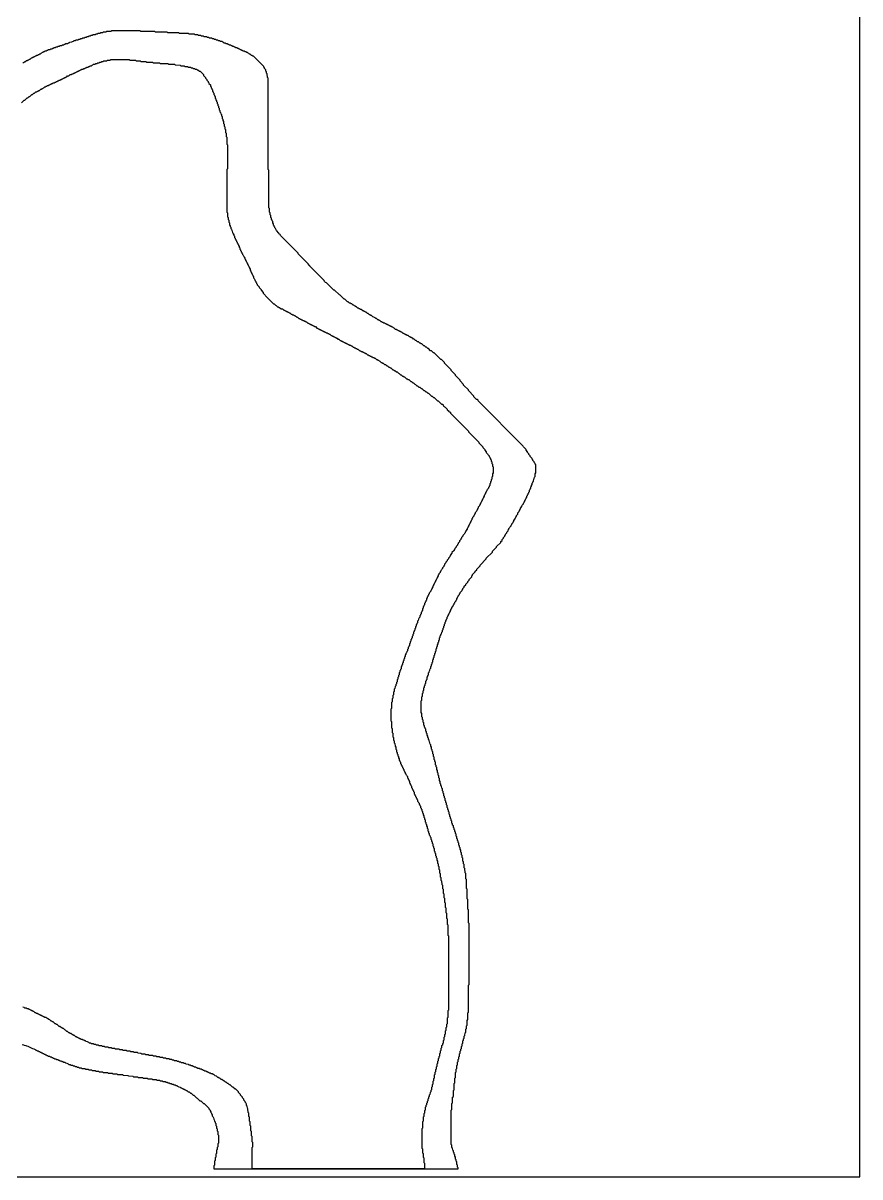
# Model space of a CAD drawing. Header units: millimetres. Extents: x 0 to 6416, y -3898 to 1268.
# Drawn here: x 4507 to 5117, y -2598 to -1758 of the extents above; entities that cross this region are included whole.
import ezdxf

# ---------------------------------------------------------------- set-up
doc = ezdxf.new("R2010")
doc.units = ezdxf.units.MM
for name, color, linetype in [('CUT_OUTER', 1, 'Continuous'), ('ENGRAVE_NEXT', 3, 'Continuous'), ('SHEET_EDGE', 7, 'Continuous')]:
    doc.layers.add(name, color=color, linetype=linetype)

msp = doc.modelspace()

# ---------------------------------------------------------------- linework, layer by layer
at = {"layer": 'CUT_OUTER'}
msp.add_lwpolyline([(4506.6, -2502.05), (4507.6, -2502.16), (4508.1, -2502.53), (4509.1, -2502.65), (4509.6, -2503.03), (4510.6, -2503.14), (4511.1, -2503.53), (4511.6, -2503.61), (4512.1, -2504.02), (4512.6, -2504.09), (4513.1, -2504.51), (4513.6, -2504.57), (4514.1, -2504.99), (4515.1, -2505.08), (4515.6, -2505.5), (4516.1, -2505.56), (4516.6, -2506), (4517.1, -2506.05), (4517.6, -2506.49), (4518.1, -2506.54), (4518.6, -2506.98), (4519.1, -2507.03), (4519.6, -2507.48), (4520.1, -2507.53), (4520.6, -2507.97), (4521.1, -2508.02), (4521.6, -2508.47), (4522.1, -2508.51), (4522.6, -2508.97), (4523.1, -2509.01), (4523.6, -2509.46), (4524.1, -2509.5), (4524.6, -2509.96), (4525.1, -2509.99), (4525.6, -2510.45), (4526.6, -2510.5), (4527, -2510.9), (4527.6, -2510.99), (4528.1, -2511.45), (4528.6, -2511.48), (4529.1, -2511.95), (4529.6, -2511.97), (4530.1, -2512.44), (4531.1, -2512.48), (4531.6, -2512.94), (4532.6, -2512.98), (4533.02, -2513.4), (4533.6, -2513.47), (4534.1, -2513.94), (4535.1, -2513.97), (4535.53, -2514.4), (4536.1, -2514.46), (4536.6, -2514.93), (4537.6, -2514.96), (4538.1, -2515.43), (4539.1, -2515.46), (4539.54, -2515.9), (4540.1, -2515.95), (4540.6, -2516.43), (4541.6, -2516.45), (4542.1, -2516.93), (4543.1, -2516.95), (4543.6, -2517.43), (4544.6, -2517.45), (4545.1, -2517.92), (4546.1, -2517.95), (4546.6, -2518.42), (4547.6, -2518.44), (4548.1, -2518.92), (4549.6, -2518.94), (4550.1, -2519.42), (4552.1, -2519.44), (4552.6, -2519.92), (4554.6, -2519.94), (4555.1, -2520.42), (4557.1, -2520.44), (4557.6, -2520.92), (4559.6, -2520.94), (4560.1, -2521.42), (4562.1, -2521.44), (4562.6, -2521.92), (4565.1, -2521.94), (4565.6, -2522.42), (4568.6, -2522.44), (4569.1, -2522.92), (4572.1, -2522.94), (4572.6, -2523.42), (4575.6, -2523.44), (4576.1, -2523.92), (4579.6, -2523.94), (4580.1, -2524.42), (4583.6, -2524.44), (4584.1, -2524.92), (4587.1, -2524.94), (4587.6, -2525.42), (4590.6, -2525.44), (4591.1, -2525.92), (4594.1, -2525.94), (4594.6, -2526.42), (4597.6, -2526.44), (4598.1, -2526.92), (4601.1, -2526.94), (4601.6, -2527.42), (4604.1, -2527.44), (4604.6, -2527.92), (4606.6, -2527.95), (4607.1, -2528.42), (4608.6, -2528.45), (4609.1, -2528.92), (4610.6, -2528.95), (4611.1, -2529.42), (4612.1, -2529.45), (4612.6, -2529.92), (4613.6, -2529.95), (4614.1, -2530.42), (4615.1, -2530.45), (4615.6, -2530.92), (4616.6, -2530.95), (4617.1, -2531.43), (4618.1, -2531.45), (4618.55, -2531.9), (4619.1, -2531.95), (4619.6, -2532.43), (4620.1, -2532.45), (4620.6, -2532.93), (4621.6, -2532.95), (4622.1, -2533.43), (4622.6, -2533.45), (4623.1, -2533.93), (4623.6, -2533.95), (4624.1, -2534.43), (4624.6, -2534.45), (4625.1, -2534.93), (4625.6, -2534.95), (4626.1, -2535.43), (4626.6, -2535.46), (4627.55, -2536.4), (4628.1, -2536.46), (4629.1, -2537.43), (4629.6, -2537.46), (4631.1, -2538.93), (4631.6, -2538.96), (4633.55, -2540.9), (4634.1, -2540.96), (4636.05, -2542.9), (4636.6, -2542.97), (4638.6, -2544.94), (4639.1, -2544.98), (4642.51, -2548.4), (4642.55, -2548.9), (4643.51, -2549.9), (4643.55, -2550.4), (4644.01, -2550.9), (4644.05, -2551.4), (4644.52, -2551.9), (4644.55, -2552.4), (4645.01, -2552.9), (4645.06, -2553.9), (4645.52, -2554.4), (4645.6, -2554.98), (4646.01, -2555.4), (4646.06, -2556.4), (4646.52, -2556.9), (4646.56, -2557.9), (4647.02, -2558.4), (4647.1, -2558.99), (4647.51, -2559.4), (4647.56, -2560.9), (4648.02, -2561.4), (4648.06, -2562.9), (4648.52, -2563.4), (4648.56, -2564.9), (4649.01, -2565.4), (4649.06, -2567.4), (4649.51, -2567.9), (4649.53, -2573.4), (4649.51, -2573.9), (4649.06, -2574.4), (4649.02, -2576.4), (4648.56, -2576.9), (4648.53, -2578.4), (4648.07, -2578.9), (4648.03, -2581.4), (4647.57, -2581.9), (4647.53, -2583.9), (4647.07, -2584.4), (4647.04, -2586.4), (4646.57, -2586.9), (4646.54, -2589.9), (4646.07, -2590.4), (4646.06, -2592.4), (4824.12, -2592.4), (4824.1, -2591.86), (4823.63, -2591.4), (4823.62, -2589.9), (4823.14, -2589.4), (4823.12, -2587.4), (4822.63, -2586.9), (4822.62, -2585.9), (4822.14, -2585.4), (4822.12, -2583.9), (4821.64, -2583.4), (4821.62, -2582.4), (4821.14, -2581.9), (4821.12, -2580.9), (4820.64, -2580.4), (4820.62, -2579.4), (4820.14, -2578.9), (4820.12, -2577.4), (4819.64, -2576.9), (4819.62, -2575.4), (4819.15, -2574.9), (4819.14, -2549.9), (4819.62, -2549.4), (4819.63, -2544.9), (4820.12, -2544.4), (4820.13, -2540.4), (4820.62, -2539.9), (4820.63, -2535.4), (4821.11, -2534.9), (4821.13, -2530.4), (4821.61, -2529.9), (4821.63, -2526.4), (4822.11, -2525.9), (4822.13, -2522.4), (4822.61, -2521.9), (4822.63, -2519.9), (4823.11, -2519.4), (4823.13, -2517.4), (4823.61, -2516.9), (4823.63, -2514.9), (4824.11, -2514.4), (4824.13, -2512.9), (4824.61, -2512.4), (4824.63, -2510.9), (4825.11, -2510.4), (4825.13, -2508.9), (4825.61, -2508.4), (4825.63, -2506.9), (4826.11, -2506.4), (4826.12, -2505.4), (4826.61, -2504.9), (4826.63, -2503.4), (4827.11, -2502.9), (4827.13, -2501.4), (4827.61, -2500.9), (4827.63, -2499.4), (4828.11, -2498.9), (4828.12, -2497.9), (4828.61, -2497.4), (4828.62, -2495.9), (4829.11, -2495.4), (4829.12, -2493.4), (4829.61, -2492.9), (4829.62, -2490.9), (4830.11, -2490.4), (4830.12, -2488.4), (4830.61, -2487.9), (4830.63, -2484.4), (4831.11, -2483.9), (4831.13, -2478.9), (4831.61, -2478.4), (4831.63, -2458.9), (4832.11, -2458.4), (4832.11, -2413.9), (4831.63, -2413.4), (4831.61, -2403.9), (4831.13, -2403.4), (4831.11, -2396.4), (4830.63, -2395.9), (4830.61, -2388.9), (4830.13, -2388.4), (4830.11, -2381.9), (4829.63, -2381.4), (4829.61, -2377.4), (4829.13, -2376.9), (4829.11, -2373.9), (4828.63, -2373.4), (4828.61, -2370.9), (4828.13, -2370.4), (4828.12, -2368.9), (4827.63, -2368.4), (4827.61, -2366.4), (4827.13, -2365.9), (4827.12, -2364.4), (4826.63, -2363.9), (4826.62, -2362.4), (4826.13, -2361.9), (4826.11, -2360.4), (4825.63, -2359.9), (4825.62, -2358.9), (4825.13, -2358.4), (4825.12, -2357.4), (4824.63, -2356.9), (4824.62, -2355.4), (4824.13, -2354.9), (4824.12, -2353.9), (4823.63, -2353.4), (4823.62, -2352.4), (4823.13, -2351.9), (4823.12, -2350.9), (4822.63, -2350.4), (4822.62, -2348.9), (4822.13, -2348.4), (4822.12, -2347.4), (4821.63, -2346.9), (4821.62, -2345.9), (4821.13, -2345.4), (4821.12, -2344.4), (4820.63, -2343.9), (4820.62, -2342.9), (4820.13, -2342.4), (4820.12, -2341.4), (4819.63, -2340.9), (4819.62, -2339.4), (4819.13, -2338.9), (4819.12, -2337.9), (4818.63, -2337.4), (4818.62, -2336.4), (4818.13, -2335.9), (4818.12, -2334.9), (4817.63, -2334.4), (4817.62, -2332.9), (4817.13, -2332.4), (4817.12, -2331.4), (4816.63, -2330.9), (4816.62, -2329.9), (4816.13, -2329.4), (4816.12, -2327.9), (4815.63, -2327.4), (4815.62, -2326.4), (4815.13, -2325.9), (4815.12, -2324.9), (4814.63, -2324.4), (4814.62, -2322.9), (4814.13, -2322.4), (4814.12, -2321.4), (4813.63, -2320.9), (4813.62, -2319.4), (4813.13, -2318.9), (4813.12, -2317.9), (4812.63, -2317.4), (4812.62, -2315.9), (4812.13, -2315.4), (4812.12, -2313.9), (4811.63, -2313.4), (4811.62, -2312.4), (4811.13, -2311.9), (4811.12, -2310.4), (4810.63, -2309.9), (4810.62, -2308.4), (4810.13, -2307.9), (4810.12, -2306.4), (4809.63, -2305.9), (4809.62, -2304.4), (4809.13, -2303.9), (4809.12, -2302.4), (4808.63, -2301.9), (4808.62, -2300.4), (4808.13, -2299.9), (4808.12, -2298.9), (4807.64, -2298.4), (4807.62, -2296.4), (4807.13, -2295.9), (4807.12, -2294.9), (4806.64, -2294.4), (4806.62, -2292.9), (4806.14, -2292.4), (4806.12, -2290.9), (4805.64, -2290.4), (4805.62, -2288.9), (4805.14, -2288.4), (4805.12, -2287.4), (4804.64, -2286.9), (4804.62, -2285.4), (4804.14, -2284.9), (4804.12, -2283.9), (4803.64, -2283.4), (4803.62, -2282.4), (4803.14, -2281.9), (4803.12, -2280.4), (4802.64, -2279.9), (4802.62, -2278.9), (4802.14, -2278.4), (4802.12, -2277.4), (4801.64, -2276.9), (4801.62, -2275.9), (4801.14, -2275.4), (4801.12, -2274.4), (4800.64, -2273.9), (4800.62, -2272.4), (4800.14, -2271.9), (4800.1, -2271.35), (4799.65, -2270.9), (4799.63, -2269.9), (4799.15, -2269.4), (4799.12, -2267.9), (4798.65, -2267.4), (4798.63, -2265.9), (4798.15, -2265.4), (4798.13, -2263.9), (4797.66, -2263.4), (4797.63, -2260.9), (4797.16, -2260.4), (4797.16, -2251.9), (4797.63, -2251.4), (4797.65, -2248.9), (4798.13, -2248.4), (4798.15, -2246.4), (4798.63, -2245.9), (4798.65, -2244.4), (4799.12, -2243.9), (4799.15, -2242.4), (4799.63, -2241.9), (4799.65, -2240.9), (4800.12, -2240.4), (4800.14, -2239.4), (4800.62, -2238.9), (4800.65, -2237.4), (4801.1, -2236.95), (4801.14, -2236.4), (4801.62, -2235.9), (4801.65, -2234.4), (4802.1, -2233.95), (4802.14, -2233.4), (4802.62, -2232.9), (4802.64, -2231.4), (4803.12, -2230.9), (4803.14, -2229.9), (4803.62, -2229.4), (4803.64, -2228.4), (4804.12, -2227.9), (4804.14, -2226.9), (4804.62, -2226.4), (4804.64, -2225.4), (4805.12, -2224.9), (4805.14, -2223.9), (4805.62, -2223.4), (4805.64, -2221.9), (4806.12, -2221.4), (4806.14, -2220.4), (4806.62, -2219.9), (4806.64, -2218.9), (4807.12, -2218.4), (4807.14, -2217.4), (4807.62, -2216.9), (4807.64, -2215.9), (4808.12, -2215.4), (4808.14, -2213.9), (4808.62, -2213.4), (4808.64, -2212.4), (4809.12, -2211.9), (4809.14, -2210.9), (4809.62, -2210.4), (4809.64, -2209.4), (4810.12, -2208.9), (4810.13, -2207.9), (4810.62, -2207.4), (4810.64, -2205.9), (4811.12, -2205.4), (4811.14, -2204.4), (4811.6, -2203.94), (4811.63, -2203.4), (4812.12, -2202.9), (4812.13, -2201.9), (4812.62, -2201.4), (4812.63, -2200.4), (4813.12, -2199.9), (4813.13, -2198.9), (4813.62, -2198.4), (4813.63, -2197.4), (4814.12, -2196.9), (4814.14, -2195.9), (4814.62, -2195.4), (4814.64, -2194.4), (4815.1, -2193.94), (4815.13, -2193.4), (4815.62, -2192.9), (4815.63, -2192.4), (4816.12, -2191.9), (4816.14, -2190.9), (4816.6, -2190.43), (4816.63, -2189.9), (4817.12, -2189.4), (4817.13, -2188.9), (4817.62, -2188.4), (4817.63, -2187.9), (4818.12, -2187.4), (4818.13, -2186.9), (4818.62, -2186.4), (4818.63, -2185.9), (4819.12, -2185.4), (4819.13, -2184.9), (4819.62, -2184.4), (4819.63, -2183.9), (4820.12, -2183.4), (4820.13, -2182.9), (4820.62, -2182.4), (4820.63, -2181.9), (4821.12, -2181.4), (4821.13, -2180.9), (4821.62, -2180.4), (4821.63, -2179.9), (4822.62, -2178.9), (4822.63, -2178.4), (4823.12, -2177.9), (4823.13, -2177.4), (4823.62, -2176.9), (4823.63, -2176.4), (4824.12, -2175.9), (4824.14, -2175.4), (4825.12, -2174.4), (4825.13, -2173.9), (4825.62, -2173.4), (4825.64, -2172.9), (4827.12, -2171.4), (4827.13, -2170.9), (4827.62, -2170.4), (4827.64, -2169.9), (4828.6, -2168.93), (4828.63, -2168.4), (4829.62, -2167.4), (4829.64, -2166.9), (4831.1, -2165.43), (4831.13, -2164.9), (4832.12, -2163.9), (4832.14, -2163.4), (4834.12, -2161.4), (4834.13, -2160.9), (4834.62, -2160.4), (4834.64, -2159.9), (4836.6, -2157.93), (4836.64, -2157.4), (4837.62, -2156.4), (4837.64, -2155.9), (4840.1, -2153.43), (4840.14, -2152.9), (4844.6, -2148.43), (4844.64, -2147.9), (4849.1, -2143.43), (4849.14, -2142.9), (4852.1, -2139.93), (4852.15, -2139.4), (4855.13, -2136.4), (4855.14, -2135.9), (4856.1, -2134.94), (4856.15, -2134.4), (4857.13, -2133.4), (4857.15, -2132.9), (4858.13, -2131.9), (4858.15, -2131.4), (4858.63, -2130.9), (4858.65, -2130.4), (4859.6, -2129.44), (4859.65, -2128.9), (4860.63, -2127.9), (4860.65, -2127.4), (4861.13, -2126.9), (4861.15, -2126.4), (4861.63, -2125.9), (4861.66, -2125.4), (4862.63, -2124.4), (4862.65, -2123.9), (4863.13, -2123.4), (4863.16, -2122.9), (4864.13, -2121.9), (4864.15, -2121.4), (4864.64, -2120.9), (4864.66, -2120.4), (4865.63, -2119.4), (4865.65, -2118.9), (4866.13, -2118.4), (4866.16, -2117.9), (4866.64, -2117.4), (4866.66, -2116.9), (4867.63, -2115.9), (4867.67, -2114.9), (4868.63, -2113.9), (4868.66, -2113.4), (4869.14, -2112.9), (4869.16, -2112.4), (4869.64, -2111.9), (4869.66, -2111.4), (4870.63, -2110.4), (4870.67, -2109.4), (4871.63, -2108.4), (4871.65, -2107.9), (4872.13, -2107.4), (4872.15, -2106.9), (4872.63, -2106.4), (4872.65, -2105.9), (4873.13, -2105.4), (4873.15, -2104.9), (4873.63, -2104.4), (4873.65, -2103.9), (4874.13, -2103.4), (4874.15, -2102.9), (4874.63, -2102.4), (4874.65, -2101.9), (4875.13, -2101.4), (4875.15, -2100.9), (4875.63, -2100.4), (4875.65, -2099.9), (4876.13, -2099.4), (4876.15, -2098.4), (4876.6, -2097.95), (4876.65, -2097.4), (4877.13, -2096.9), (4877.15, -2095.9), (4877.6, -2095.45), (4877.65, -2094.9), (4878.12, -2094.4), (4878.15, -2093.4), (4878.6, -2092.95), (4878.64, -2092.4), (4879.12, -2091.9), (4879.14, -2090.4), (4879.62, -2089.9), (4879.64, -2088.9), (4880.12, -2088.4), (4880.14, -2086.4), (4880.62, -2085.9), (4880.61, -2079.9), (4880.12, -2079.4), (4880.12, -2078.9), (4879.63, -2078.4), (4879.62, -2077.9), (4878.63, -2076.9), (4878.62, -2076.4), (4878.13, -2075.9), (4878.12, -2075.4), (4876.63, -2073.9), (4876.62, -2073.4), (4875.63, -2072.4), (4875.62, -2071.9), (4874.63, -2070.9), (4874.62, -2070.4), (4873.63, -2069.4), (4873.62, -2068.9), (4871.63, -2066.9), (4871.6, -2066.38), (4838.64, -2033.4), (4838.6, -2032.87), (4838.1, -2032.38), (4837.6, -2032.36), (4835.64, -2030.4), (4835.6, -2029.87), (4831.64, -2025.9), (4831.6, -2025.37), (4828.14, -2021.9), (4828.1, -2021.37), (4825.64, -2018.9), (4825.6, -2018.37), (4822.14, -2014.9), (4822.1, -2014.37), (4819.14, -2011.4), (4819.1, -2010.87), (4814.14, -2005.9), (4814.12, -2005.4), (4812.63, -2003.9), (4812.1, -2003.38), (4811.6, -2003.36), (4806.63, -1998.4), (4806.1, -1998.36), (4804.63, -1996.9), (4804.1, -1996.86), (4802.6, -1995.37), (4802.1, -1995.36), (4801.1, -1994.37), (4800.6, -1994.36), (4799.6, -1993.37), (4799.1, -1993.35), (4797.6, -1991.87), (4797.1, -1991.86), (4796.6, -1991.37), (4796.1, -1991.35), (4795.14, -1990.4), (4794.6, -1990.35), (4793.6, -1989.37), (4793.1, -1989.35), (4792.1, -1988.37), (4791.6, -1988.36), (4791.1, -1987.87), (4790.6, -1987.85), (4790.1, -1987.37), (4789.6, -1987.35), (4789.1, -1986.87), (4788.6, -1986.85), (4787.6, -1985.87), (4787.1, -1985.85), (4786.6, -1985.37), (4786.1, -1985.35), (4785.6, -1984.87), (4785.1, -1984.85), (4784.6, -1984.37), (4784.1, -1984.34), (4783.1, -1983.37), (4782.6, -1983.35), (4782.1, -1982.87), (4781.6, -1982.85), (4781.1, -1982.36), (4780.6, -1982.34), (4780.1, -1981.86), (4779.6, -1981.84), (4779.1, -1981.36), (4778.6, -1981.34), (4777.6, -1980.36), (4777.1, -1980.34), (4776.6, -1979.86), (4776.1, -1979.84), (4775.6, -1979.36), (4775.1, -1979.34), (4774.6, -1978.86), (4774.1, -1978.84), (4773.6, -1978.36), (4773.1, -1978.33), (4772.6, -1977.86), (4772.1, -1977.83), (4771.6, -1977.36), (4771.1, -1977.33), (4770.6, -1976.86), (4770.1, -1976.83), (4769.6, -1976.36), (4769.1, -1976.33), (4768.6, -1975.85), (4768.1, -1975.82), (4767.16, -1974.9), (4766.6, -1974.83), (4766.1, -1974.35), (4765.6, -1974.32), (4764.6, -1973.36), (4764.1, -1973.33), (4763.6, -1972.85), (4763.1, -1972.82), (4762.6, -1972.35), (4762.1, -1972.31), (4761.1, -1971.35), (4760.6, -1971.32), (4760.1, -1970.85), (4759.6, -1970.81), (4758.67, -1969.9), (4758.1, -1969.82), (4757.1, -1968.85), (4756.6, -1968.82), (4756.1, -1968.35), (4755.6, -1968.32), (4755.1, -1967.85), (4754.6, -1967.81), (4753.6, -1966.85), (4753.1, -1966.82), (4752.6, -1966.35), (4752.1, -1966.31), (4751.6, -1965.84), (4751.1, -1965.81), (4750.6, -1965.34), (4750.1, -1965.3), (4749.1, -1964.34), (4748.6, -1964.31), (4748.1, -1963.84), (4747.6, -1963.8), (4746.6, -1962.84), (4746.1, -1962.8), (4745.6, -1962.34), (4745.1, -1962.29), (4744.1, -1961.34), (4743.6, -1961.29), (4741.68, -1959.4), (4741.1, -1959.29), (4738.17, -1956.4), (4737.6, -1956.3), (4734.17, -1952.9), (4733.6, -1952.8), (4728.17, -1947.4), (4727.6, -1947.29), (4726.71, -1946.4), (4726.6, -1945.83), (4716.19, -1935.4), (4716.1, -1934.85), (4715.6, -1934.79), (4715.21, -1934.4), (4715.1, -1933.83), (4707.69, -1926.4), (4707.6, -1925.84), (4694.71, -1912.9), (4694.6, -1912.33), (4694.1, -1912.26), (4693.74, -1911.9), (4693.6, -1911.31), (4691.73, -1909.4), (4691.68, -1908.9), (4691.22, -1908.4), (4691.17, -1907.9), (4690.71, -1907.4), (4690.67, -1906.9), (4690.21, -1906.4), (4690.17, -1905.9), (4689.72, -1905.4), (4689.66, -1904.4), (4689.21, -1903.9), (4689.16, -1902.9), (4688.7, -1902.4), (4688.6, -1901.78), (4688.22, -1901.4), (4688.16, -1900.4), (4687.71, -1899.9), (4687.65, -1898.4), (4687.21, -1897.9), (4687.15, -1896.4), (4686.71, -1895.9), (4686.65, -1893.4), (4686.21, -1892.9), (4686.18, -1892.4), (4686.13, -1865.4), (4685.66, -1864.9), (4685.64, -1863.9), (4685.62, -1798.4), (4685.14, -1797.9), (4685.12, -1795.4), (4684.63, -1794.9), (4684.62, -1793.9), (4684.13, -1793.4), (4684.11, -1792.4), (4683.13, -1791.4), (4683.12, -1790.9), (4682.63, -1790.4), (4682.62, -1789.9), (4675.12, -1782.4), (4674.6, -1782.37), (4674.1, -1781.88), (4673.6, -1781.87), (4672.6, -1780.88), (4672.1, -1780.87), (4671.6, -1780.38), (4671.1, -1780.37), (4670.6, -1779.88), (4670.1, -1779.87), (4669.63, -1779.4), (4669.1, -1779.37), (4668.6, -1778.88), (4667.6, -1778.87), (4667.13, -1778.4), (4666.6, -1778.37), (4666.1, -1777.88), (4665.6, -1777.87), (4665.1, -1777.38), (4664.6, -1777.37), (4664.1, -1776.88), (4663.6, -1776.87), (4663.1, -1776.38), (4662.1, -1776.37), (4661.63, -1775.9), (4661.1, -1775.87), (4660.6, -1775.38), (4660.1, -1775.37), (4659.6, -1774.88), (4659.1, -1774.87), (4658.6, -1774.38), (4657.6, -1774.37), (4657.13, -1773.9), (4656.6, -1773.87), (4656.1, -1773.38), (4655.1, -1773.37), (4654.6, -1772.88), (4653.6, -1772.87), (4653.13, -1772.4), (4652.6, -1772.37), (4652.1, -1771.88), (4651.1, -1771.87), (4650.6, -1771.38), (4649.6, -1771.37), (4649.1, -1770.88), (4648.1, -1770.87), (4647.6, -1770.38), (4646.6, -1770.37), (4646.1, -1769.88), (4645.1, -1769.87), (4644.6, -1769.38), (4643.1, -1769.37), (4642.6, -1768.88), (4641.6, -1768.87), (4641.1, -1768.38), (4639.1, -1768.37), (4638.6, -1767.88), (4637.1, -1767.87), (4636.6, -1767.38), (4635.1, -1767.37), (4634.6, -1766.88), (4632.6, -1766.87), (4632.1, -1766.38), (4628.1, -1766.37), (4627.6, -1765.88), (4621.1, -1765.87), (4620.6, -1765.38), (4612.6, -1765.36), (4612.1, -1764.88), (4603.6, -1764.86), (4603.1, -1764.38), (4593.1, -1764.37), (4592.6, -1763.88), (4571.6, -1763.89), (4571.1, -1764.37), (4568.1, -1764.39), (4567.6, -1764.87), (4565.6, -1764.89), (4565.1, -1765.37), (4563.6, -1765.38), (4563.1, -1765.87), (4561.6, -1765.88), (4561.1, -1766.37), (4560.1, -1766.38), (4559.6, -1766.87), (4558.1, -1766.88), (4557.6, -1767.37), (4556.6, -1767.38), (4556.1, -1767.87), (4555.1, -1767.88), (4554.6, -1768.37), (4553.6, -1768.38), (4553.1, -1768.87), (4552.1, -1768.88), (4551.6, -1769.37), (4550.6, -1769.38), (4550.1, -1769.87), (4549.1, -1769.88), (4548.6, -1770.37), (4547.6, -1770.38), (4547.1, -1770.87), (4545.6, -1770.88), (4545.1, -1771.37), (4544.1, -1771.38), (4543.6, -1771.87), (4543.07, -1771.9), (4542.6, -1772.37), (4541.1, -1772.38), (4540.6, -1772.87), (4540.07, -1772.9), (4539.6, -1773.37), (4538.1, -1773.38), (4537.6, -1773.87), (4537.07, -1773.9), (4536.6, -1774.37), (4535.6, -1774.38), (4535.1, -1774.87), (4534.1, -1774.88), (4533.6, -1775.37), (4532.6, -1775.38), (4532.1, -1775.87), (4531.1, -1775.88), (4530.6, -1776.37), (4529.6, -1776.38), (4529.1, -1776.87), (4528.57, -1776.9), (4528.1, -1777.37), (4527.1, -1777.38), (4526.6, -1777.87), (4525.6, -1777.88), (4525.1, -1778.37), (4524.57, -1778.4), (4524.1, -1778.87), (4523.1, -1778.88), (4522.6, -1779.37), (4522.1, -1779.38), (4521.6, -1779.87), (4521.1, -1779.88), (4520.6, -1780.37), (4520.1, -1780.38), (4519.6, -1780.87), (4519.1, -1780.88), (4518.6, -1781.37), (4518.1, -1781.38), (4517.6, -1781.87), (4517.1, -1781.88), (4516.6, -1782.37), (4516.1, -1782.38), (4515.6, -1782.87), (4515.1, -1782.88), (4514.6, -1783.37), (4514.1, -1783.38), (4513.6, -1783.87), (4513.1, -1783.88), (4512.1, -1784.87), (4511.6, -1784.88), (4511.1, -1785.37), (4510.6, -1785.38), (4510.1, -1785.87), (4509.6, -1785.88), (4508.6, -1786.87), (4508.1, -1786.88), (4507.6, -1787.37), (4507.1, -1787.38)], dxfattribs=at)
at = {"layer": 'ENGRAVE_NEXT'}
msp.add_lwpolyline([(4506.1, -1816.36), (4508.07, -1814.4), (4508.6, -1814.36), (4510.1, -1812.88), (4510.6, -1812.86), (4511.6, -1811.88), (4512.1, -1811.86), (4513.57, -1810.4), (4514.1, -1810.36), (4515.1, -1809.38), (4515.6, -1809.36), (4516.6, -1808.38), (4517.1, -1808.37), (4517.6, -1807.88), (4518.1, -1807.87), (4518.6, -1807.38), (4519.1, -1807.36), (4520.1, -1806.38), (4520.6, -1806.37), (4521.1, -1805.88), (4521.6, -1805.87), (4522.1, -1805.38), (4522.6, -1805.36), (4523.1, -1804.88), (4523.6, -1804.86), (4524.1, -1804.38), (4524.6, -1804.36), (4525.1, -1803.88), (4525.6, -1803.86), (4526.1, -1803.38), (4526.6, -1803.36), (4527.1, -1802.88), (4527.6, -1802.86), (4528.07, -1802.4), (4528.6, -1802.37), (4529.1, -1801.88), (4530.1, -1801.86), (4530.56, -1801.4), (4531.1, -1801.36), (4531.6, -1800.88), (4532.1, -1800.86), (4532.6, -1800.38), (4533.1, -1800.36), (4533.6, -1799.88), (4534.1, -1799.86), (4534.6, -1799.38), (4535.1, -1799.36), (4535.6, -1798.88), (4536.1, -1798.86), (4536.6, -1798.38), (4537.1, -1798.36), (4537.6, -1797.88), (4538.1, -1797.86), (4538.6, -1797.38), (4539.1, -1797.37), (4539.6, -1796.88), (4540.6, -1796.86), (4541.6, -1795.88), (4542.6, -1795.86), (4543.06, -1795.4), (4543.6, -1795.36), (4544.1, -1794.88), (4544.6, -1794.86), (4545.1, -1794.38), (4545.6, -1794.36), (4546.1, -1793.88), (4546.6, -1793.87), (4547.1, -1793.38), (4547.6, -1793.37), (4548.1, -1792.88), (4548.6, -1792.87), (4549.1, -1792.38), (4549.6, -1792.37), (4550.1, -1791.88), (4551.1, -1791.86), (4551.56, -1791.4), (4552.1, -1791.37), (4552.6, -1790.88), (4553.1, -1790.87), (4553.6, -1790.38), (4554.6, -1790.36), (4555.07, -1789.9), (4555.6, -1789.87), (4556.1, -1789.38), (4557.1, -1789.36), (4557.57, -1788.9), (4558.1, -1788.87), (4558.6, -1788.38), (4559.6, -1788.37), (4560.1, -1787.88), (4561.1, -1787.87), (4561.6, -1787.38), (4562.6, -1787.37), (4563.1, -1786.88), (4564.1, -1786.87), (4564.6, -1786.38), (4565.6, -1786.37), (4566.1, -1785.88), (4568.1, -1785.87), (4568.6, -1785.38), (4570.6, -1785.37), (4571.1, -1784.88), (4584.6, -1784.88), (4585.1, -1785.36), (4589.1, -1785.38), (4589.6, -1785.86), (4592.6, -1785.88), (4593.1, -1786.36), (4596.6, -1786.38), (4597.1, -1786.86), (4601.6, -1786.88), (4602.1, -1787.36), (4606.6, -1787.38), (4607.1, -1787.86), (4612.6, -1787.88), (4613.1, -1788.36), (4617.6, -1788.38), (4618.1, -1788.86), (4621.6, -1788.88), (4622.1, -1789.36), (4624.6, -1789.38), (4625.1, -1789.86), (4627.1, -1789.88), (4627.6, -1790.36), (4629.1, -1790.38), (4629.6, -1790.87), (4630.6, -1790.88), (4631.1, -1791.37), (4632.1, -1791.38), (4632.6, -1791.87), (4633.6, -1791.88), (4634.1, -1792.37), (4634.62, -1792.4), (4635.6, -1793.37), (4636.12, -1793.4), (4638.6, -1795.87), (4638.64, -1796.4), (4640.1, -1797.87), (4640.14, -1798.4), (4641.12, -1799.4), (4641.14, -1799.9), (4642.12, -1800.9), (4642.14, -1801.4), (4642.63, -1801.9), (4642.64, -1802.4), (4643.62, -1803.4), (4643.65, -1804.4), (4644.1, -1804.85), (4644.14, -1805.4), (4644.63, -1805.9), (4644.64, -1806.4), (4645.12, -1806.9), (4645.15, -1807.9), (4645.6, -1808.35), (4645.65, -1808.9), (4646.13, -1809.4), (4646.15, -1810.4), (4646.6, -1810.85), (4646.65, -1811.4), (4647.13, -1811.9), (4647.15, -1812.9), (4647.63, -1813.4), (4647.65, -1814.4), (4648.1, -1814.84), (4648.15, -1815.4), (4648.63, -1815.9), (4648.65, -1816.9), (4649.13, -1817.4), (4649.15, -1818.4), (4649.63, -1818.9), (4649.65, -1819.9), (4650.13, -1820.4), (4650.15, -1821.4), (4650.63, -1821.9), (4650.65, -1822.9), (4651.13, -1823.4), (4651.15, -1824.4), (4651.63, -1824.9), (4651.65, -1825.9), (4652.13, -1826.4), (4652.15, -1827.9), (4652.63, -1828.4), (4652.65, -1829.4), (4653.13, -1829.9), (4653.15, -1831.4), (4653.63, -1831.9), (4653.65, -1833.4), (4654.12, -1833.9), (4654.15, -1835.4), (4654.62, -1835.9), (4654.65, -1837.9), (4655.12, -1838.4), (4655.15, -1840.9), (4655.62, -1841.4), (4655.65, -1846.4), (4656.12, -1846.9), (4656.12, -1864.4), (4655.65, -1864.9), (4655.64, -1865.4), (4655.67, -1895.9), (4656.13, -1896.4), (4656.17, -1899.4), (4656.63, -1899.9), (4656.67, -1901.4), (4657.13, -1901.9), (4657.17, -1903.4), (4657.63, -1903.9), (4657.67, -1905.4), (4658.1, -1905.83), (4658.16, -1906.4), (4658.63, -1906.9), (4658.66, -1907.9), (4659.13, -1908.4), (4659.16, -1909.4), (4659.63, -1909.9), (4659.66, -1910.9), (4660.1, -1911.33), (4660.16, -1911.9), (4660.63, -1912.4), (4660.65, -1912.9), (4661.13, -1913.4), (4661.16, -1914.4), (4661.6, -1914.84), (4661.66, -1915.4), (4662.14, -1915.9), (4662.16, -1916.4), (4662.63, -1916.9), (4662.66, -1917.4), (4663.13, -1917.9), (4663.15, -1918.4), (4663.63, -1918.9), (4663.65, -1919.4), (4664.13, -1919.9), (4664.15, -1920.4), (4664.63, -1920.9), (4664.65, -1921.4), (4665.13, -1921.9), (4665.16, -1922.9), (4665.64, -1923.4), (4665.66, -1923.9), (4666.13, -1924.4), (4666.16, -1924.9), (4666.63, -1925.4), (4666.66, -1925.9), (4667.13, -1926.4), (4667.15, -1926.9), (4667.63, -1927.4), (4667.65, -1927.9), (4668.13, -1928.4), (4668.16, -1928.9), (4668.63, -1929.4), (4668.66, -1929.9), (4669.13, -1930.4), (4669.16, -1930.9), (4669.63, -1931.4), (4669.66, -1931.9), (4670.13, -1932.4), (4670.16, -1932.9), (4670.63, -1933.4), (4670.66, -1933.9), (4671.13, -1934.4), (4671.16, -1934.9), (4671.63, -1935.4), (4671.66, -1935.9), (4672.1, -1936.34), (4672.16, -1936.9), (4672.63, -1937.4), (4672.67, -1938.4), (4673.1, -1938.83), (4673.16, -1939.4), (4673.64, -1939.9), (4673.66, -1940.4), (4674.14, -1940.9), (4674.16, -1941.4), (4674.64, -1941.9), (4674.66, -1942.4), (4675.14, -1942.9), (4675.17, -1943.9), (4675.64, -1944.4), (4675.67, -1944.9), (4676.14, -1945.4), (4676.17, -1945.9), (4676.64, -1946.4), (4676.67, -1946.9), (4677.15, -1947.4), (4677.18, -1947.9), (4677.65, -1948.4), (4677.69, -1948.9), (4679.1, -1950.34), (4679.18, -1950.9), (4680.65, -1952.4), (4680.68, -1952.9), (4682.15, -1954.4), (4682.18, -1954.9), (4683.65, -1956.4), (4683.69, -1956.9), (4689.6, -1962.81), (4690.1, -1962.85), (4691.1, -1963.82), (4691.6, -1963.85), (4692.6, -1964.82), (4693.1, -1964.85), (4693.6, -1965.33), (4694.1, -1965.36), (4695.1, -1966.32), (4696.1, -1966.36), (4697.1, -1967.33), (4697.6, -1967.36), (4698.1, -1967.83), (4698.6, -1967.86), (4699.1, -1968.34), (4699.6, -1968.36), (4700.1, -1968.84), (4700.6, -1968.86), (4701.1, -1969.34), (4701.6, -1969.36), (4702.6, -1970.33), (4703.1, -1970.36), (4703.6, -1970.84), (4704.1, -1970.86), (4704.6, -1971.34), (4705.1, -1971.36), (4705.6, -1971.84), (4706.1, -1971.86), (4706.6, -1972.34), (4707.1, -1972.37), (4708.1, -1973.34), (4708.6, -1973.36), (4709.1, -1973.84), (4709.6, -1973.86), (4710.1, -1974.34), (4710.6, -1974.37), (4711.1, -1974.85), (4711.6, -1974.87), (4712.1, -1975.35), (4712.6, -1975.37), (4713.1, -1975.85), (4713.6, -1975.87), (4714.6, -1976.84), (4715.1, -1976.87), (4715.6, -1977.35), (4716.1, -1977.37), (4716.6, -1977.85), (4717.1, -1977.87), (4717.6, -1978.35), (4718.1, -1978.37), (4718.6, -1978.85), (4719.1, -1978.87), (4719.6, -1979.35), (4720.1, -1979.37), (4721.1, -1980.35), (4721.6, -1980.37), (4722.1, -1980.85), (4722.6, -1980.87), (4723.1, -1981.35), (4723.6, -1981.37), (4724.1, -1981.85), (4724.6, -1981.87), (4725.1, -1982.35), (4725.6, -1982.37), (4726.1, -1982.85), (4726.6, -1982.87), (4727.1, -1983.35), (4727.6, -1983.37), (4728.1, -1983.85), (4728.6, -1983.87), (4729.1, -1984.35), (4729.6, -1984.37), (4730.1, -1984.86), (4730.6, -1984.87), (4731.6, -1985.85), (4732.1, -1985.87), (4732.6, -1986.35), (4733.1, -1986.37), (4733.6, -1986.85), (4734.1, -1986.87), (4734.6, -1987.35), (4735.1, -1987.37), (4735.6, -1987.86), (4736.1, -1987.87), (4736.6, -1988.36), (4737.1, -1988.37), (4738.1, -1989.35), (4738.6, -1989.37), (4739.1, -1989.85), (4739.6, -1989.87), (4740.1, -1990.35), (4740.6, -1990.37), (4741.1, -1990.86), (4741.6, -1990.87), (4742.1, -1991.36), (4742.6, -1991.37), (4743.1, -1991.86), (4743.6, -1991.87), (4744.1, -1992.36), (4744.6, -1992.37), (4745.1, -1992.86), (4745.6, -1992.87), (4746.1, -1993.36), (4746.6, -1993.37), (4747.6, -1994.35), (4748.1, -1994.37), (4748.6, -1994.85), (4749.1, -1994.87), (4749.6, -1995.36), (4750.1, -1995.37), (4750.6, -1995.86), (4751.1, -1995.87), (4751.6, -1996.36), (4752.1, -1996.37), (4752.6, -1996.86), (4753.1, -1996.87), (4753.6, -1997.36), (4754.1, -1997.37), (4754.6, -1997.86), (4755.1, -1997.87), (4755.6, -1998.36), (4756.1, -1998.37), (4756.6, -1998.86), (4757.1, -1998.88), (4758.1, -1999.85), (4758.6, -1999.87), (4759.1, -2000.36), (4759.6, -2000.37), (4760.1, -2000.86), (4760.6, -2000.87), (4761.1, -2001.36), (4761.6, -2001.37), (4762.1, -2001.86), (4762.6, -2001.87), (4763.1, -2002.36), (4763.6, -2002.38), (4764.6, -2003.35), (4765.1, -2003.37), (4765.6, -2003.86), (4766.1, -2003.87), (4766.6, -2004.36), (4767.1, -2004.38), (4768.1, -2005.36), (4768.6, -2005.37), (4769.1, -2005.86), (4769.6, -2005.88), (4770.6, -2006.86), (4771.1, -2006.87), (4772.1, -2007.86), (4772.6, -2007.87), (4773.6, -2008.85), (4774.1, -2008.87), (4774.6, -2009.36), (4775.1, -2009.38), (4776.6, -2010.85), (4777.1, -2010.87), (4777.6, -2011.36), (4778.1, -2011.37), (4779.1, -2012.36), (4779.6, -2012.37), (4780.6, -2013.35), (4781.1, -2013.37), (4782.1, -2014.35), (4782.64, -2014.4), (4783.6, -2015.35), (4784.1, -2015.37), (4784.6, -2015.86), (4785.1, -2015.88), (4786.6, -2017.35), (4787.1, -2017.37), (4787.6, -2017.86), (4788.1, -2017.88), (4789.6, -2019.35), (4790.1, -2019.37), (4791.1, -2020.36), (4791.6, -2020.37), (4792.6, -2021.36), (4793.1, -2021.37), (4794.1, -2022.36), (4794.6, -2022.37), (4795.6, -2023.36), (4796.1, -2023.38), (4797.1, -2024.36), (4797.6, -2024.38), (4799.1, -2025.86), (4799.6, -2025.88), (4800.6, -2026.86), (4801.1, -2026.88), (4802.1, -2027.86), (4802.63, -2027.9), (4804.6, -2029.86), (4805.1, -2029.88), (4806.1, -2030.86), (4806.63, -2030.9), (4809.1, -2033.36), (4809.63, -2033.4), (4812.1, -2035.86), (4812.62, -2035.9), (4813.12, -2036.4), (4813.14, -2036.9), (4813.6, -2037.36), (4814.1, -2037.86), (4814.63, -2037.9), (4816.12, -2039.4), (4816.14, -2039.9), (4816.6, -2040.36), (4817.12, -2040.4), (4817.14, -2040.9), (4817.6, -2041.36), (4818.1, -2041.38), (4818.6, -2041.87), (4818.64, -2042.4), (4831.6, -2055.37), (4831.64, -2055.9), (4839.1, -2063.37), (4839.13, -2063.9), (4842.1, -2066.87), (4842.13, -2067.4), (4843.6, -2068.87), (4843.63, -2069.4), (4844.62, -2070.4), (4844.63, -2070.9), (4845.62, -2071.9), (4845.63, -2072.4), (4846.62, -2073.4), (4846.63, -2073.9), (4847.12, -2074.4), (4847.13, -2074.9), (4847.6, -2075.37), (4847.63, -2075.9), (4848.12, -2076.4), (4848.13, -2077.4), (4848.62, -2077.9), (4848.63, -2078.9), (4849.12, -2079.4), (4849.13, -2080.9), (4849.61, -2081.4), (4849.62, -2085.9), (4849.13, -2086.4), (4849.12, -2088.4), (4848.64, -2088.9), (4848.62, -2090.4), (4848.14, -2090.9), (4848.12, -2091.9), (4847.64, -2092.4), (4847.62, -2093.4), (4847.14, -2093.9), (4847.12, -2094.9), (4846.63, -2095.4), (4846.62, -2095.9), (4846.14, -2096.4), (4846.12, -2096.9), (4845.64, -2097.4), (4845.62, -2097.9), (4845.14, -2098.4), (4845.12, -2098.9), (4844.64, -2099.4), (4844.62, -2099.9), (4844.14, -2100.4), (4844.12, -2100.9), (4843.64, -2101.4), (4843.63, -2101.9), (4843.14, -2102.4), (4843.13, -2102.9), (4842.64, -2103.4), (4842.63, -2103.9), (4842.14, -2104.4), (4842.13, -2104.9), (4841.64, -2105.4), (4841.63, -2105.9), (4841.14, -2106.4), (4841.13, -2106.9), (4840.64, -2107.4), (4840.63, -2107.9), (4840.14, -2108.4), (4840.13, -2108.9), (4839.64, -2109.4), (4839.62, -2109.9), (4838.65, -2110.9), (4838.63, -2111.4), (4838.14, -2111.9), (4838.13, -2112.4), (4837.64, -2112.9), (4837.63, -2113.4), (4837.14, -2113.9), (4837.13, -2114.4), (4836.64, -2114.9), (4836.63, -2115.4), (4836.14, -2115.9), (4836.12, -2116.4), (4835.64, -2116.9), (4835.62, -2117.4), (4834.65, -2118.4), (4834.63, -2118.9), (4834.14, -2119.4), (4834.13, -2119.9), (4833.64, -2120.4), (4833.63, -2120.9), (4833.14, -2121.4), (4833.13, -2121.9), (4832.64, -2122.4), (4832.62, -2122.9), (4832.14, -2123.4), (4832.12, -2123.9), (4831.64, -2124.4), (4831.62, -2124.9), (4831.14, -2125.4), (4831.12, -2125.9), (4830.64, -2126.4), (4830.62, -2126.9), (4829.64, -2127.9), (4829.62, -2128.4), (4829.14, -2128.9), (4829.12, -2129.4), (4828.64, -2129.9), (4828.62, -2130.4), (4827.64, -2131.4), (4827.6, -2131.93), (4826.64, -2132.9), (4826.62, -2133.4), (4826.14, -2133.9), (4826.12, -2134.4), (4825.14, -2135.4), (4825.1, -2135.93), (4824.14, -2136.9), (4824.12, -2137.4), (4823.64, -2137.9), (4823.62, -2138.4), (4822.64, -2139.4), (4822.6, -2139.93), (4821.64, -2140.9), (4821.62, -2141.4), (4821.13, -2141.9), (4821.12, -2142.4), (4819.64, -2143.9), (4819.62, -2144.4), (4818.64, -2145.4), (4818.62, -2145.9), (4818.13, -2146.4), (4818.12, -2146.9), (4817.14, -2147.9), (4817.12, -2148.4), (4816.14, -2149.4), (4816.12, -2149.9), (4815.14, -2150.9), (4815.1, -2151.43), (4814.14, -2152.4), (4814.12, -2152.9), (4813.63, -2153.4), (4813.62, -2153.9), (4812.64, -2154.9), (4812.62, -2155.4), (4812.14, -2155.9), (4812.12, -2156.4), (4811.63, -2156.9), (4811.62, -2157.4), (4811.13, -2157.9), (4811.12, -2158.4), (4810.14, -2159.4), (4810.12, -2159.9), (4809.64, -2160.4), (4809.62, -2160.9), (4809.13, -2161.4), (4809.12, -2161.9), (4808.63, -2162.4), (4808.62, -2162.9), (4808.13, -2163.4), (4808.12, -2163.9), (4807.63, -2164.4), (4807.62, -2164.9), (4807.13, -2165.4), (4807.12, -2165.9), (4806.63, -2166.4), (4806.62, -2166.9), (4806.13, -2167.4), (4806.12, -2167.9), (4805.63, -2168.4), (4805.62, -2168.9), (4805.13, -2169.4), (4805.12, -2169.9), (4804.63, -2170.4), (4804.62, -2170.9), (4804.13, -2171.4), (4804.12, -2171.9), (4803.63, -2172.4), (4803.62, -2172.9), (4803.13, -2173.4), (4803.12, -2173.9), (4802.63, -2174.4), (4802.62, -2174.9), (4802.13, -2175.4), (4802.12, -2175.9), (4801.63, -2176.4), (4801.6, -2176.93), (4801.14, -2177.4), (4801.12, -2178.4), (4800.63, -2178.9), (4800.62, -2179.4), (4800.13, -2179.9), (4800.1, -2180.43), (4799.64, -2180.9), (4799.62, -2181.9), (4799.13, -2182.4), (4799.1, -2182.93), (4798.64, -2183.4), (4798.62, -2184.4), (4798.13, -2184.9), (4798.12, -2185.9), (4797.63, -2186.4), (4797.6, -2186.93), (4797.13, -2187.4), (4797.12, -2188.4), (4796.63, -2188.9), (4796.6, -2189.43), (4796.13, -2189.9), (4796.12, -2190.9), (4795.63, -2191.4), (4795.6, -2191.93), (4795.13, -2192.4), (4795.12, -2193.4), (4794.63, -2193.9), (4794.62, -2194.9), (4794.13, -2195.4), (4794.1, -2195.93), (4793.63, -2196.4), (4793.62, -2197.4), (4793.13, -2197.9), (4793.12, -2198.9), (4792.63, -2199.4), (4792.62, -2200.4), (4792.13, -2200.9), (4792.1, -2201.43), (4791.63, -2201.9), (4791.62, -2202.9), (4791.13, -2203.4), (4791.12, -2204.4), (4790.63, -2204.9), (4790.62, -2205.9), (4790.13, -2206.4), (4790.1, -2206.93), (4789.63, -2207.4), (4789.62, -2208.4), (4789.13, -2208.9), (4789.12, -2209.9), (4788.63, -2210.4), (4788.62, -2211.4), (4788.13, -2211.9), (4788.1, -2212.43), (4787.64, -2212.9), (4787.62, -2213.9), (4787.13, -2214.4), (4787.12, -2215.4), (4786.63, -2215.9), (4786.62, -2216.9), (4786.13, -2217.4), (4786.1, -2217.94), (4785.64, -2218.4), (4785.62, -2219.4), (4785.13, -2219.9), (4785.12, -2220.9), (4784.63, -2221.4), (4784.62, -2222.4), (4784.13, -2222.9), (4784.12, -2223.9), (4783.63, -2224.4), (4783.62, -2225.4), (4783.13, -2225.9), (4783.1, -2226.44), (4782.64, -2226.9), (4782.62, -2228.4), (4782.13, -2228.9), (4782.1, -2229.44), (4781.64, -2229.9), (4781.62, -2230.9), (4781.14, -2231.4), (4781.12, -2232.9), (4780.64, -2233.4), (4780.62, -2234.4), (4780.14, -2234.9), (4780.12, -2235.9), (4779.64, -2236.4), (4779.62, -2237.9), (4779.14, -2238.4), (4779.12, -2239.4), (4778.64, -2239.9), (4778.62, -2240.9), (4778.14, -2241.4), (4778.12, -2242.9), (4777.64, -2243.4), (4777.62, -2244.9), (4777.14, -2245.4), (4777.12, -2247.4), (4776.64, -2247.9), (4776.62, -2249.9), (4776.14, -2250.4), (4776.12, -2252.4), (4775.64, -2252.9), (4775.62, -2257.4), (4775.15, -2257.9), (4775.15, -2266.4), (4775.62, -2266.9), (4775.65, -2271.4), (4776.12, -2271.9), (4776.15, -2274.9), (4776.62, -2275.4), (4776.65, -2277.9), (4777.12, -2278.4), (4777.15, -2280.4), (4777.62, -2280.9), (4777.64, -2282.4), (4778.12, -2282.9), (4778.15, -2284.9), (4778.62, -2285.4), (4778.65, -2286.9), (4779.12, -2287.4), (4779.15, -2288.9), (4779.62, -2289.4), (4779.65, -2290.4), (4780.12, -2290.9), (4780.15, -2291.9), (4780.62, -2292.4), (4780.65, -2293.4), (4781.12, -2293.9), (4781.15, -2294.9), (4781.6, -2295.35), (4781.64, -2295.9), (4782.12, -2296.4), (4782.15, -2297.4), (4782.6, -2297.85), (4782.64, -2298.4), (4783.13, -2298.9), (4783.14, -2299.4), (4783.62, -2299.9), (4783.64, -2300.4), (4784.12, -2300.9), (4784.14, -2301.4), (4784.62, -2301.9), (4784.64, -2302.4), (4785.12, -2302.9), (4785.14, -2303.4), (4785.62, -2303.9), (4785.64, -2304.4), (4786.12, -2304.9), (4786.14, -2305.4), (4786.62, -2305.9), (4786.63, -2306.4), (4787.12, -2306.9), (4787.14, -2307.9), (4787.6, -2308.36), (4787.64, -2308.9), (4788.12, -2309.4), (4788.13, -2309.9), (4788.62, -2310.4), (4788.64, -2311.4), (4789.1, -2311.86), (4789.14, -2312.4), (4789.62, -2312.9), (4789.63, -2313.4), (4790.12, -2313.9), (4790.14, -2314.9), (4790.6, -2315.36), (4790.63, -2315.9), (4791.12, -2316.4), (4791.13, -2316.9), (4791.62, -2317.4), (4791.63, -2317.9), (4792.12, -2318.4), (4792.14, -2319.4), (4792.6, -2319.86), (4792.63, -2320.4), (4793.12, -2320.9), (4793.13, -2321.4), (4793.62, -2321.9), (4793.63, -2322.4), (4794.12, -2322.9), (4794.13, -2323.4), (4794.62, -2323.9), (4794.63, -2324.9), (4795.1, -2325.37), (4795.13, -2325.9), (4795.62, -2326.4), (4795.63, -2326.9), (4796.12, -2327.4), (4796.13, -2327.9), (4796.62, -2328.4), (4796.63, -2329.4), (4797.1, -2329.87), (4797.13, -2330.4), (4797.62, -2330.9), (4797.63, -2331.9), (4798.12, -2332.4), (4798.13, -2333.4), (4798.62, -2333.9), (4798.63, -2334.9), (4799.12, -2335.4), (4799.13, -2336.4), (4799.62, -2336.9), (4799.63, -2337.9), (4800.12, -2338.4), (4800.13, -2339.9), (4800.62, -2340.4), (4800.63, -2341.4), (4801.12, -2341.9), (4801.13, -2342.9), (4801.62, -2343.4), (4801.63, -2344.4), (4802.12, -2344.9), (4802.13, -2346.4), (4802.62, -2346.9), (4802.63, -2347.9), (4803.12, -2348.4), (4803.13, -2349.4), (4803.62, -2349.9), (4803.63, -2350.9), (4804.12, -2351.4), (4804.13, -2352.4), (4804.62, -2352.9), (4804.63, -2353.9), (4805.12, -2354.4), (4805.13, -2355.4), (4805.62, -2355.9), (4805.63, -2357.4), (4806.12, -2357.9), (4806.13, -2358.9), (4806.62, -2359.4), (4806.63, -2360.9), (4807.12, -2361.4), (4807.13, -2362.4), (4807.62, -2362.9), (4807.63, -2364.4), (4808.12, -2364.9), (4808.13, -2365.9), (4808.61, -2366.4), (4808.63, -2367.9), (4809.11, -2368.4), (4809.13, -2369.9), (4809.61, -2370.4), (4809.63, -2371.9), (4810.11, -2372.4), (4810.13, -2374.4), (4810.61, -2374.9), (4810.63, -2376.9), (4811.11, -2377.4), (4811.13, -2379.9), (4811.61, -2380.4), (4811.63, -2382.4), (4812.11, -2382.9), (4812.13, -2385.4), (4812.61, -2385.9), (4812.63, -2388.4), (4813.11, -2388.9), (4813.13, -2391.9), (4813.61, -2392.4), (4813.63, -2394.9), (4814.11, -2395.4), (4814.13, -2398.4), (4814.61, -2398.9), (4814.63, -2401.9), (4815.11, -2402.4), (4815.13, -2405.9), (4815.61, -2406.4), (4815.63, -2409.9), (4816.11, -2410.4), (4816.13, -2414.4), (4816.61, -2414.9), (4816.63, -2422.4), (4817.11, -2422.9), (4817.11, -2449.4), (4817.11, -2476.9), (4816.62, -2477.4), (4816.61, -2482.4), (4816.12, -2482.9), (4816.11, -2486.9), (4815.62, -2487.4), (4815.61, -2489.4), (4815.12, -2489.9), (4815.11, -2491.9), (4814.62, -2492.4), (4814.61, -2494.4), (4814.12, -2494.9), (4814.11, -2496.4), (4813.62, -2496.9), (4813.61, -2498.9), (4813.12, -2499.4), (4813.11, -2500.9), (4812.62, -2501.4), (4812.61, -2502.4), (4812.12, -2502.9), (4812.11, -2504.4), (4811.62, -2504.9), (4811.61, -2506.4), (4811.12, -2506.9), (4811.11, -2508.4), (4810.62, -2508.9), (4810.61, -2510.4), (4810.12, -2510.9), (4810.11, -2511.9), (4809.63, -2512.4), (4809.61, -2513.9), (4809.13, -2514.4), (4809.11, -2515.9), (4808.63, -2516.4), (4808.61, -2517.9), (4808.13, -2518.4), (4808.11, -2519.9), (4807.63, -2520.4), (4807.61, -2521.9), (4807.13, -2522.4), (4807.11, -2523.9), (4806.63, -2524.4), (4806.61, -2526.4), (4806.13, -2526.9), (4806.11, -2528.4), (4805.63, -2528.9), (4805.61, -2530.9), (4805.13, -2531.4), (4805.11, -2532.9), (4804.63, -2533.4), (4804.61, -2534.9), (4804.13, -2535.4), (4804.11, -2536.4), (4803.63, -2536.9), (4803.61, -2538.4), (4803.13, -2538.9), (4803.12, -2539.9), (4802.63, -2540.4), (4802.62, -2541.4), (4802.13, -2541.9), (4802.12, -2542.9), (4801.63, -2543.4), (4801.62, -2544.4), (4801.13, -2544.9), (4801.12, -2545.9), (4800.63, -2546.4), (4800.62, -2547.4), (4800.14, -2547.9), (4800.12, -2549.9), (4799.64, -2550.4), (4799.62, -2551.9), (4799.14, -2552.4), (4799.12, -2554.4), (4798.64, -2554.9), (4798.62, -2557.9), (4798.14, -2558.4), (4798.12, -2562.9), (4797.64, -2563.4), (4797.64, -2577.4), (4798.12, -2577.9), (4798.14, -2580.9), (4798.62, -2581.4), (4798.64, -2583.9), (4799.12, -2584.4), (4799.14, -2587.9), (4799.62, -2588.4), (4799.62, -2592.4), (4674.08, -2592.4), (4674.08, -2576.9), (4674.08, -2576.9), (4674.55, -2576.4), (4674.55, -2573.4), (4674.08, -2572.9), (4674.05, -2568.9), (4673.58, -2568.4), (4673.55, -2565.4), (4673.08, -2564.9), (4673.05, -2561.4), (4672.58, -2560.9), (4672.55, -2558.4), (4672.08, -2557.9), (4672.05, -2554.9), (4671.58, -2554.4), (4671.55, -2551.9), (4671.07, -2551.4), (4671.04, -2548.9), (4670.57, -2548.4), (4670.53, -2546.9), (4670.07, -2546.4), (4670.03, -2545.4), (4669.6, -2544.97), (4669.54, -2544.4), (4669.06, -2543.9), (4669.03, -2543.4), (4668.1, -2542.45), (4668.04, -2541.9), (4667.06, -2540.9), (4667.04, -2540.4), (4665.57, -2538.9), (4665.54, -2538.4), (4664.06, -2536.9), (4664.04, -2536.4), (4662.1, -2534.46), (4661.6, -2534.43), (4660.1, -2532.95), (4659.6, -2532.93), (4658.1, -2531.45), (4657.6, -2531.43), (4656.6, -2530.45), (4656.1, -2530.43), (4655.1, -2529.44), (4654.6, -2529.43), (4653.6, -2528.44), (4653.1, -2528.42), (4652.1, -2527.44), (4651.6, -2527.42), (4650.6, -2526.44), (4650.1, -2526.43), (4649.6, -2525.94), (4649.1, -2525.92), (4648.1, -2524.95), (4647.1, -2524.92), (4646.1, -2523.94), (4645.6, -2523.92), (4645.1, -2523.44), (4644.1, -2523.42), (4643.6, -2522.93), (4643.1, -2522.92), (4642.6, -2522.43), (4642.1, -2522.42), (4641.6, -2521.93), (4641.06, -2521.9), (4640.6, -2521.44), (4639.6, -2521.42), (4639.1, -2520.93), (4638.6, -2520.92), (4638.1, -2520.43), (4637.56, -2520.4), (4637.1, -2519.94), (4636.1, -2519.92), (4635.6, -2519.43), (4634.6, -2519.42), (4634.1, -2518.93), (4633.57, -2518.9), (4633.1, -2518.43), (4632.1, -2518.42), (4631.6, -2517.93), (4631.07, -2517.9), (4630.6, -2517.43), (4629.6, -2517.42), (4629.1, -2516.93), (4628.1, -2516.92), (4627.6, -2516.43), (4626.1, -2516.41), (4625.6, -2515.93), (4624.6, -2515.92), (4624.1, -2515.43), (4622.6, -2515.41), (4622.1, -2514.93), (4621.1, -2514.91), (4620.6, -2514.43), (4619.6, -2514.42), (4619.1, -2513.93), (4617.6, -2513.91), (4617.1, -2513.43), (4616.1, -2513.42), (4615.6, -2512.93), (4614.1, -2512.91), (4613.6, -2512.43), (4611.6, -2512.41), (4611.1, -2511.93), (4609.6, -2511.91), (4609.1, -2511.43), (4607.1, -2511.41), (4606.6, -2510.93), (4604.6, -2510.91), (4604.1, -2510.43), (4602.1, -2510.41), (4601.6, -2509.93), (4599.1, -2509.91), (4598.6, -2509.43), (4596.6, -2509.41), (4596.1, -2508.93), (4593.6, -2508.91), (4593.1, -2508.43), (4591.1, -2508.41), (4590.6, -2507.93), (4588.1, -2507.91), (4587.6, -2507.43), (4585.6, -2507.41), (4585.1, -2506.93), (4583.1, -2506.91), (4582.6, -2506.43), (4580.1, -2506.41), (4579.6, -2505.93), (4577.6, -2505.91), (4577.1, -2505.43), (4574.6, -2505.41), (4574.1, -2504.93), (4572.1, -2504.91), (4571.6, -2504.43), (4569.6, -2504.41), (4569.1, -2503.93), (4567.1, -2503.91), (4566.6, -2503.43), (4565.1, -2503.41), (4564.6, -2502.93), (4562.6, -2502.91), (4562.1, -2502.43), (4560.6, -2502.41), (4560.1, -2501.93), (4559.1, -2501.91), (4558.6, -2501.43), (4557.1, -2501.41), (4556.6, -2500.93), (4555.6, -2500.91), (4555.1, -2500.43), (4554.57, -2500.4), (4554.1, -2499.93), (4553.1, -2499.91), (4552.6, -2499.43), (4552.1, -2499.42), (4551.6, -2498.93), (4551.07, -2498.9), (4550.6, -2498.43), (4549.6, -2498.42), (4549.1, -2497.93), (4548.6, -2497.92), (4548.1, -2497.43), (4547.6, -2497.42), (4547.1, -2496.93), (4546.6, -2496.92), (4546.1, -2496.43), (4545.6, -2496.42), (4544.6, -2495.43), (4544.1, -2495.42), (4543.6, -2494.93), (4543.1, -2494.92), (4542.1, -2493.93), (4541.6, -2493.92), (4541.1, -2493.43), (4540.6, -2493.42), (4539.6, -2492.43), (4539.1, -2492.42), (4538.1, -2491.44), (4537.57, -2491.4), (4536.6, -2490.44), (4536.1, -2490.42), (4535.6, -2489.93), (4535.1, -2489.92), (4534.1, -2488.94), (4533.57, -2488.9), (4532.1, -2487.44), (4531.6, -2487.42), (4531.1, -2486.94), (4530.6, -2486.92), (4529.1, -2485.44), (4528.6, -2485.43), (4528.1, -2484.94), (4527.6, -2484.92), (4526.6, -2483.94), (4526.06, -2483.9), (4525.1, -2482.95), (4524.6, -2482.93), (4524.1, -2482.45), (4523.1, -2482.42), (4522.6, -2481.94), (4522.1, -2481.92), (4521.6, -2481.44), (4521.1, -2481.43), (4520.6, -2480.94), (4520.1, -2480.93), (4519.6, -2480.44), (4519.1, -2480.43), (4518.6, -2479.94), (4518.1, -2479.93), (4517.6, -2479.44), (4517.06, -2479.4), (4516.6, -2478.94), (4516.1, -2478.93), (4515.1, -2477.95), (4514.6, -2477.93), (4514.1, -2477.45), (4513.6, -2477.43), (4513.1, -2476.95), (4512.6, -2476.93), (4512.1, -2476.45), (4511.54, -2476.4), (4511.1, -2475.96), (4510.1, -2475.93), (4509.6, -2475.46), (4508.6, -2475.43), (4508.1, -2474.96), (4507.1, -2474.93)], dxfattribs=at)
at = {"layer": 'SHEET_EDGE'}
msp.add_lwpolyline([(3897.6, -2598.4), (5116.8, -2598.4), (5116.8, -1379.2), (3897.6, -1379.2)], close=True, dxfattribs=at)

doc.saveas('drawing.dxf')
